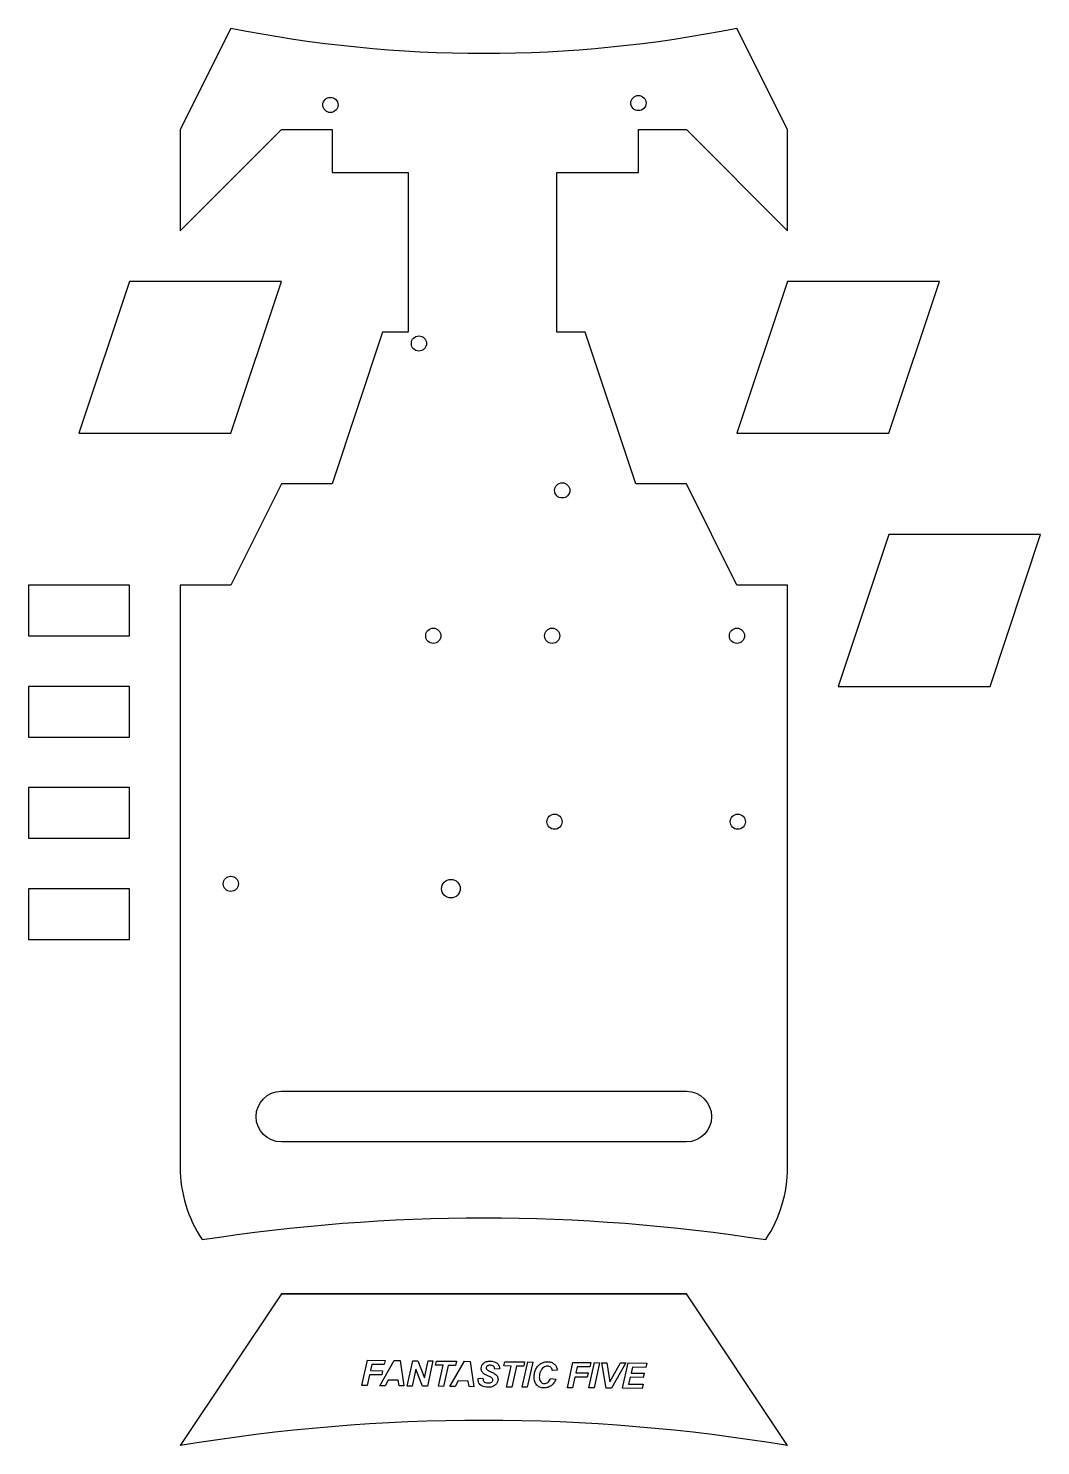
# Model space of a CAD drawing. Header units: millimetres. Extents: x -90 to 110, y -170 to 110.
import ezdxf

# ---------------------------------------------------------------- set-up
doc = ezdxf.new("R2010")
doc.units = ezdxf.units.MM
doc.layers.get('0').update_dxf_attribs({"linetype": 'CONTINUOUS'})

msp = doc.modelspace()

# ---------------------------------------------------------------- linework, layer by layer
for p, q in [((-40, -140), (-60, -170)), ((60, -170), (40, -140)), ((-1.16, -156.74), (-0.18, -156.7)), ((3.14, -154.83), (2.16, -154.87)), ((13.18, -156.71), (14.21, -156.88)), ((14.49, -155.06), (13.51, -155.15))]:
    msp.add_line(p, q)
for points in [[(-40, 90), (-30, 90), (-30, 81.49), (-14.97, 81.49), (-14.97, 50), (-20, 50), (-30, 20), (-40, 20), (-50, 0), (-60, 0), (-60, -115, 0.147757), (-55.68, -129.3, -0.077257), (55.68, -129.3, 0.147757), (60, -115), (60, 0), (50, 0), (40, 20), (30, 20), (20, 50), (14.4, 50), (14.4, 81.49), (30.52, 81.49), (30.52, 90), (40, 90), (60, 70), (60, 90), (50, 110, -0.1), (-50, 110), (-60, 90), (-60, 70)], [(-40, -110, -1), (-40, -100), (40, -100, -1), (40, -110)]]:
    msp.add_lwpolyline(points, format="xyb", close=True)
for points in [[(-80, 30), (-50, 30), (-40, 60), (-70, 60)], [(80, 30), (90, 60), (60, 60), (50, 30)], [(80, 10), (70, -20), (100, -20), (110, 10)], [(-70, -10), (-70, 0), (-90, 0), (-90, -10)], [(-90, -30), (-70, -30), (-70, -20), (-90, -20)], [(-90, -50), (-70, -50), (-70, -40), (-90, -40)], [(-70, -70), (-70, -60), (-90, -60), (-90, -70)], [(-40, -140), (40, -140)], [(-23.01, -153.13), (-19.51, -153.17), (-19.69, -154), (-22.16, -153.98), (-22.43, -155.18), (-20.01, -155.2), (-20.19, -156.03), (-22.61, -156.01), (-23.08, -158.13), (-24.11, -158.12)], [(-16.93, -157.09), (-18.91, -157.07), (-19.52, -158.17), (-20.58, -158.16), (-17.7, -153.19), (-16.55, -153.2), (-15.8, -158.21), (-16.77, -158.2)], [(-11.03, -153.26), (-10.07, -153.27), (-11.17, -158.26), (-12.13, -158.25), (-13.44, -154.87), (-14.18, -158.23), (-15.14, -158.22), (-14.04, -153.23), (-13.08, -153.24), (-11.76, -156.6)], [(-8.06, -154.13), (-9.53, -154.11), (-9.34, -153.28), (-5.41, -153.32), (-5.59, -154.15), (-7.03, -154.14), (-7.95, -158.29), (-8.98, -158.28)], [(-3.86, -153.33), (-2.72, -153.35), (-1.96, -158.35), (-2.93, -158.34), (-3.09, -157.24), (-5.07, -157.22), (-5.68, -158.32), (-6.74, -158.3)], [(4.47, -158.42), (5.39, -154.27), (3.92, -154.25), (4.11, -153.42), (8.05, -153.46), (7.86, -154.29), (6.42, -154.28), (5.5, -158.43)], [(7.55, -158.45), (8.65, -153.47), (9.68, -153.48), (8.58, -158.46)], [(17.54, -158.56), (16.51, -158.55), (17.6, -153.56), (21.1, -153.6), (20.92, -154.43), (18.45, -154.4), (18.18, -155.6), (20.61, -155.63), (20.42, -156.46), (18, -156.44)], [(21.84, -153.6), (22.87, -153.61), (21.77, -158.6), (20.74, -158.59)], [(27.01, -153.66), (28.03, -153.67), (25.23, -158.64), (24.13, -158.63), (23.28, -153.62), (24.31, -153.63), (24.9, -157.42)], [(31.48, -157.87), (31.29, -158.7), (27.38, -158.66), (28.48, -153.67), (32.19, -153.71), (32.01, -154.55), (29.33, -154.52), (29.08, -155.65), (31.67, -155.68), (31.48, -156.51), (28.89, -156.48), (28.57, -157.84)]]:
    msp.add_lwpolyline(points, close=True)
for centre, radius in [((-30.32, 94.87), 1.5), ((30.53, 95.24), 1.5), ((-12.83, 47.75), 1.5), ((15.48, 18.72), 1.5), ((-10, -10), 1.5), ((13.49, -10), 1.5), ((50, -10), 1.5), ((13.96, -46.73), 1.5), ((50.16, -46.73), 1.5), ((-50, -59), 1.5), ((-6.52, -59.96), 1.84)]:
    msp.add_circle(centre, radius)
msp.add_arc((0, -527.5), 362.5, 80.4727, 99.5273)
for points, knots in [([(-0.53, -154.75), (-0.51, -154.55), (-0.47, -154.15), (-0.2, -153.85), (-0.06, -153.7)], [0, 0, 0, 0, 0.058845, 0.1170015, 0.1170015, 0.1170015, 0.1170015]), ([(-0.06, -153.7), (0.12, -153.59), (0.52, -153.32), (1, -153.31), (1.27, -153.3)], [0, 0, 0, 0, 0.0640514, 0.1411548, 0.1411548, 0.1411548, 0.1411548]), ([(1.27, -153.3), (1.53, -153.32), (2.03, -153.34), (2.44, -153.61), (2.62, -153.73)], [0, 0, 0, 0, 0.07874, 0.144653, 0.144653, 0.144653, 0.144653]), ([(2.62, -153.73), (2.77, -153.88), (3.05, -154.19), (3.11, -154.62), (3.14, -154.83)], [0, 0, 0, 0, 0.0609148, 0.1245993, 0.1245993, 0.1245993, 0.1245993]), ([(10.29, -154.86), (10.42, -154.64), (10.67, -154.21), (11.07, -153.92), (11.27, -153.78)], [0, 0, 0, 0, 0.0748837, 0.1462442, 0.1462442, 0.1462442, 0.1462442]), ([(11.27, -153.78), (11.48, -153.68), (11.9, -153.46), (12.37, -153.43), (12.61, -153.42)], [0, 0, 0, 0, 0.070022, 0.1402286, 0.1402286, 0.1402286, 0.1402286]), ([(12.61, -153.42), (12.86, -153.44), (13.34, -153.47), (13.73, -153.74), (13.91, -153.87)], [0, 0, 0, 0, 0.0742149, 0.1406645, 0.1406645, 0.1406645, 0.1406645]), ([(13.91, -153.87), (14.06, -154.03), (14.37, -154.37), (14.45, -154.83), (14.49, -155.06)], [0, 0, 0, 0, 0.0649979, 0.1348319, 0.1348319, 0.1348319, 0.1348319]), ([(-0.99, -157.63), (-1.04, -157.49), (-1.15, -157.21), (-1.16, -156.9), (-1.16, -156.74)], [0, 0, 0, 0, 0.0438175, 0.09121042, 0.09121042, 0.09121042, 0.09121042]), ([(-0.38, -155.38), (-0.43, -155.28), (-0.52, -155.08), (-0.53, -154.86), (-0.53, -154.75)], [0, 0, 0, 0, 0.03142996, 0.06549735, 0.06549735, 0.06549735, 0.06549735]), ([(0.03, -155.82), (-0.05, -155.76), (-0.22, -155.64), (-0.33, -155.47), (-0.38, -155.38)], [0, 0, 0, 0, 0.03079472, 0.06126037, 0.06126037, 0.06126037, 0.06126037]), ([(-0.18, -156.7), (-0.17, -156.84), (-0.17, -157.06), (-0.07, -157.26), (-0.02, -157.33)], [0, 0, 0, 0, 0.03945912, 0.06582306, 0.06582306, 0.06582306, 0.06582306]), ([(0.88, -156.25), (0.71, -156.18), (0.42, -156.05), (0.15, -155.89), (0.03, -155.82)], [0, 0, 0, 0, 0.05537786, 0.09485349, 0.09485349, 0.09485349, 0.09485349]), ([(0.64, -154.26), (0.59, -154.31), (0.48, -154.42), (0.46, -154.56), (0.45, -154.64)], [0, 0, 0, 0, 0.02179884, 0.04318132, 0.04318132, 0.04318132, 0.04318132]), ([(0.45, -154.64), (0.46, -154.71), (0.47, -154.84), (0.57, -154.94), (0.62, -154.99)], [0, 0, 0, 0, 0.02005132, 0.0402657, 0.0402657, 0.0402657, 0.0402657]), ([(0.62, -154.99), (0.71, -155.05), (0.94, -155.21), (1.19, -155.32), (1.35, -155.39)], [0, 0, 0, 0, 0.03176979, 0.08390975, 0.08390975, 0.08390975, 0.08390975]), ([(1.25, -154.12), (1.13, -154.12), (0.91, -154.12), (0.72, -154.22), (0.64, -154.26)], [0, 0, 0, 0, 0.03672857, 0.06354803, 0.06354803, 0.06354803, 0.06354803]), ([(1.59, -156.62), (1.51, -156.57), (1.28, -156.43), (1.04, -156.32), (0.88, -156.25)], [0, 0, 0, 0, 0.02839101, 0.08004396, 0.08004396, 0.08004396, 0.08004396]), ([(1.9, -154.32), (1.82, -154.26), (1.62, -154.13), (1.38, -154.12), (1.25, -154.12)], [0, 0, 0, 0, 0.03096802, 0.0692951, 0.0692951, 0.0692951, 0.0692951]), ([(1.35, -155.39), (1.59, -155.5), (1.98, -155.67), (2.32, -155.92), (2.45, -156.01)], [0, 0, 0, 0, 0.0782224, 0.1256634, 0.1256634, 0.1256634, 0.1256634]), ([(1.77, -157), (1.76, -156.93), (1.74, -156.78), (1.64, -156.68), (1.59, -156.62)], [0, 0, 0, 0, 0.02097544, 0.0429211, 0.0429211, 0.0429211, 0.0429211]), ([(2.16, -154.87), (2.14, -154.76), (2.11, -154.55), (1.97, -154.39), (1.9, -154.32)], [0, 0, 0, 0, 0.03271872, 0.06187981, 0.06187981, 0.06187981, 0.06187981]), ([(2.45, -156.01), (2.55, -156.13), (2.75, -156.39), (2.78, -156.72), (2.79, -156.89)], [0, 0, 0, 0, 0.04703792, 0.09651058, 0.09651058, 0.09651058, 0.09651058]), ([(9.93, -156.41), (9.95, -156.14), (9.98, -155.6), (10.19, -155.1), (10.29, -154.86)], [0, 0, 0, 0, 0.0820997, 0.1608946, 0.1608946, 0.1608946, 0.1608946]), ([(10.43, -158.02), (10.28, -157.8), (9.96, -157.32), (9.94, -156.73), (9.93, -156.41)], [0, 0, 0, 0, 0.0780083, 0.1715039, 0.1715039, 0.1715039, 0.1715039]), ([(11.18, -155.36), (11.11, -155.54), (10.98, -155.9), (10.96, -156.28), (10.94, -156.46)], [0, 0, 0, 0, 0.0574959, 0.1127286, 0.1127286, 0.1127286, 0.1127286]), ([(10.94, -156.46), (10.95, -156.64), (10.96, -156.98), (11.14, -157.26), (11.22, -157.39)], [0, 0, 0, 0, 0.05369159, 0.09877461, 0.09877461, 0.09877461, 0.09877461]), ([(11.78, -154.56), (11.66, -154.66), (11.4, -154.88), (11.25, -155.2), (11.18, -155.36)], [0, 0, 0, 0, 0.0470279, 0.101376, 0.101376, 0.101376, 0.101376]), ([(12.58, -154.31), (12.44, -154.32), (12.15, -154.34), (11.9, -154.48), (11.78, -154.56)], [0, 0, 0, 0, 0.04173234, 0.08478401, 0.08478401, 0.08478401, 0.08478401]), ([(13.2, -154.51), (13.11, -154.45), (12.92, -154.33), (12.7, -154.31), (12.58, -154.31)], [0, 0, 0, 0, 0.03095943, 0.06630289, 0.06630289, 0.06630289, 0.06630289]), ([(12.67, -157.47), (12.78, -157.37), (13, -157.16), (13.12, -156.87), (13.18, -156.71)], [0, 0, 0, 0, 0.04331551, 0.09243429, 0.09243429, 0.09243429, 0.09243429]), ([(13.51, -155.15), (13.48, -155.01), (13.43, -154.78), (13.27, -154.59), (13.2, -154.51)], [0, 0, 0, 0, 0.03950524, 0.07174548, 0.07174548, 0.07174548, 0.07174548]), ([(-0.33, -158.24), (-0.47, -158.16), (-0.74, -158.02), (-0.91, -157.75), (-0.99, -157.63)], [0, 0, 0, 0, 0.04788344, 0.09117613, 0.09117613, 0.09117613, 0.09117613]), ([(0.79, -158.47), (0.59, -158.46), (0.2, -158.44), (-0.16, -158.3), (-0.33, -158.24)], [0, 0, 0, 0, 0.0603983, 0.1144404, 0.1144404, 0.1144404, 0.1144404]), ([(-0.02, -157.33), (0.08, -157.41), (0.32, -157.6), (0.63, -157.6), (0.8, -157.61)], [0, 0, 0, 0, 0.03776168, 0.08935155, 0.08935155, 0.08935155, 0.08935155]), ([(2.25, -158.01), (2.05, -158.15), (1.61, -158.44), (1.08, -158.46), (0.79, -158.47)], [0, 0, 0, 0, 0.0718284, 0.155828, 0.155828, 0.155828, 0.155828]), ([(0.8, -157.61), (0.95, -157.61), (1.21, -157.61), (1.44, -157.49), (1.54, -157.44)], [0, 0, 0, 0, 0.04371983, 0.07618793, 0.07618793, 0.07618793, 0.07618793]), ([(1.54, -157.44), (1.6, -157.37), (1.73, -157.26), (1.75, -157.08), (1.77, -157)], [0, 0, 0, 0, 0.02613649, 0.0504993, 0.0504993, 0.0504993, 0.0504993]), ([(2.79, -156.89), (2.76, -157.1), (2.71, -157.54), (2.41, -157.85), (2.25, -158.01)], [0, 0, 0, 0, 0.0627296, 0.1276606, 0.1276606, 0.1276606, 0.1276606]), ([(11.86, -158.59), (11.58, -158.57), (11.04, -158.53), (10.63, -158.18), (10.43, -158.02)], [0, 0, 0, 0, 0.0828866, 0.1572025, 0.1572025, 0.1572025, 0.1572025]), ([(11.22, -157.39), (11.32, -157.49), (11.52, -157.68), (11.8, -157.71), (11.94, -157.73)], [0, 0, 0, 0, 0.04062136, 0.08089755, 0.08089755, 0.08089755, 0.08089755]), ([(13.29, -158.16), (13.07, -158.29), (12.63, -158.55), (12.12, -158.57), (11.86, -158.59)], [0, 0, 0, 0, 0.0738821, 0.1510021, 0.1510021, 0.1510021, 0.1510021]), ([(11.94, -157.73), (12.07, -157.72), (12.33, -157.7), (12.56, -157.55), (12.67, -157.47)], [0, 0, 0, 0, 0.03878679, 0.07875066, 0.07875066, 0.07875066, 0.07875066]), ([(14.21, -156.88), (14.1, -157.14), (13.89, -157.63), (13.48, -157.99), (13.29, -158.16)], [0, 0, 0, 0, 0.0834363, 0.1595004, 0.1595004, 0.1595004, 0.1595004])]:
    msp.add_open_spline(points, degree=3, knots=knots)

doc.saveas('drawing.dxf')
